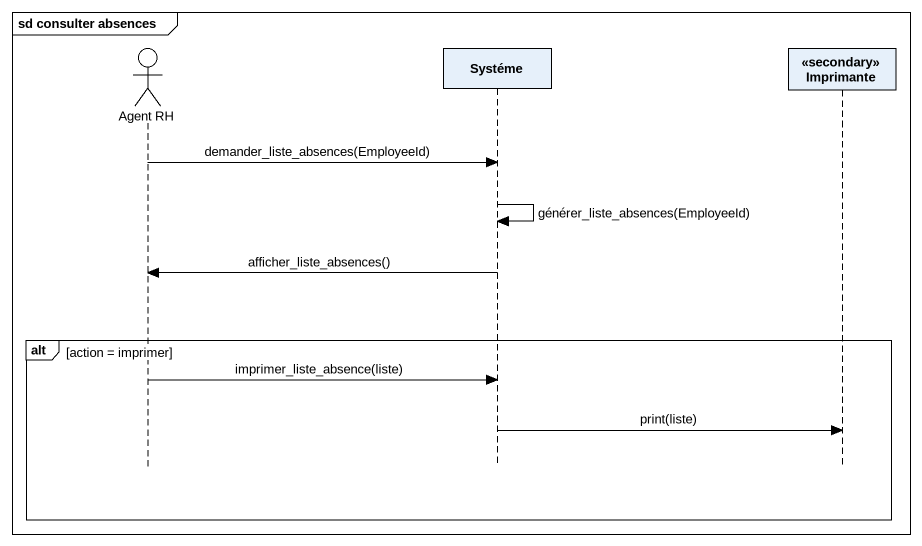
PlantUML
@startuml
mainframe sd consulter absences
hide footbox
actor "Agent RH" as Agent_RH
participant Systéme
participant "<<secondary>> Imprimante" as secondary_Imprimante

Agent_RH -> Systéme : demander_liste_absences(EmployeeId)
Systéme -> Systéme : générer_liste_absences(EmployeeId)
Systéme -> Agent_RH : afficher_liste_absences()
alt action = imprimer
  Agent_RH -> Systéme : imprimer_liste_absence(liste)
  Systéme -> secondary_Imprimante : print(liste)
end
@enduml
